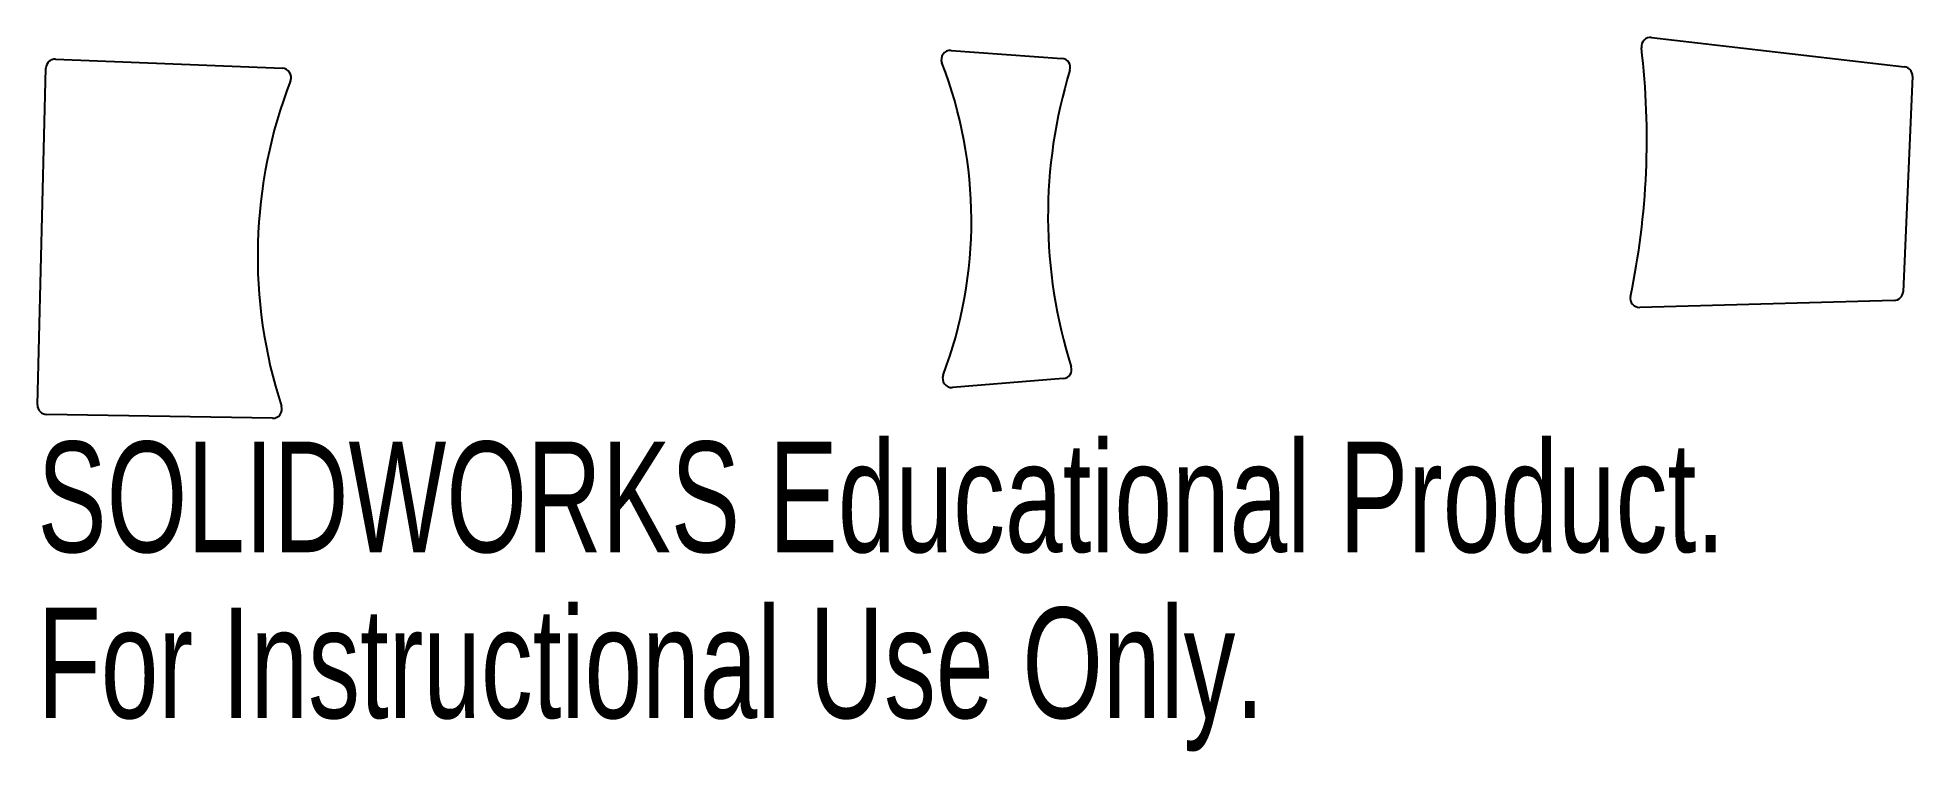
# Model space of a CAD drawing. Header units: millimetres. Extents: x -19.5 to 62.4, y -46.9 to -15.7.
import ezdxf

# ---------------------------------------------------------------- set-up
doc = ezdxf.new("R2010")
doc.units = ezdxf.units.MM
doc.styles.add('SLDTEXTSTYLE0', font='TXT', dxfattribs={"width": 0.7})

msp = doc.modelspace()

# ---------------------------------------------------------------- linework, layer by layer
at = {"color": 7, "linetype": 'Continuous', "lineweight": 25}
for p, q in [((20.407, -16.253), (25.243, -16.599)), ((50.991, -15.688), (62.029, -16.965)), ((-19.481, -31.743), (-19.111, -17.022)), ((-18.695, -16.632), (-8.79, -17.029)), ((62.383, -17.38), (61.97, -26.796)), ((61.582, -27.178), (50.473, -27.482)), ((25.302, -30.592), (20.469, -30.978)), ((-9.214, -32.321), (-19.088, -32.153))]:
    msp.add_line(p, q, dxfattribs=at)
for centre, radius, start, end in [((20.378, -16.652), 0.4, 85.90442, 201.19509), ((17.066, -20.107), 33.717, 348.20182, 6.76826), ((50.945, -16.086), 0.4, 83.40275, 186.76826), ((-18.711, -17.032), 0.4, 87.70644, 178.56012), ((-8.806, -17.429), 0.4, 338.79271, 87.70644), ((2.222, -23.692), 19.073, 339.28849, 21.19509), ((46.376, -23.506), 21.739, 162.90473, 197.57994), ((25.214, -16.998), 0.4, 342.90473, 85.90442), ((61.983, -17.362), 0.4, 357.49311, 83.40275), ((11.32, -25.238), 21.188, 158.79271, 198.03449), ((50.462, -27.082), 0.4, 168.20182, 271.56918), ((61.571, -26.778), 0.4, 271.56918, 357.49311), ((25.27, -30.193), 0.4, 274.56719, 17.57994), ((20.437, -30.579), 0.4, 159.28849, 274.56719), ((-19.081, -31.753), 0.4, 178.56012, 269.02663), ((-9.207, -31.921), 0.4, 269.02663, 18.03449)]:
    msp.add_arc(centre, radius, start, end, dxfattribs=at)

# ---------------------------------------------------------------- texts
at = {"color": 7, "linetype": 'Continuous', "char_height": 4.83362, "attachment_point": 1, "style": 'SLDTEXTSTYLE0'}
for s, insert in [('SOLIDWORKS Educational Product.', (-19.481, -33.341)), ('For Instructional Use Only.', (-19.481, -40.591))]:
    msp.add_mtext(s, dxfattribs=dict(at, insert=insert))

doc.saveas('drawing.dxf')
